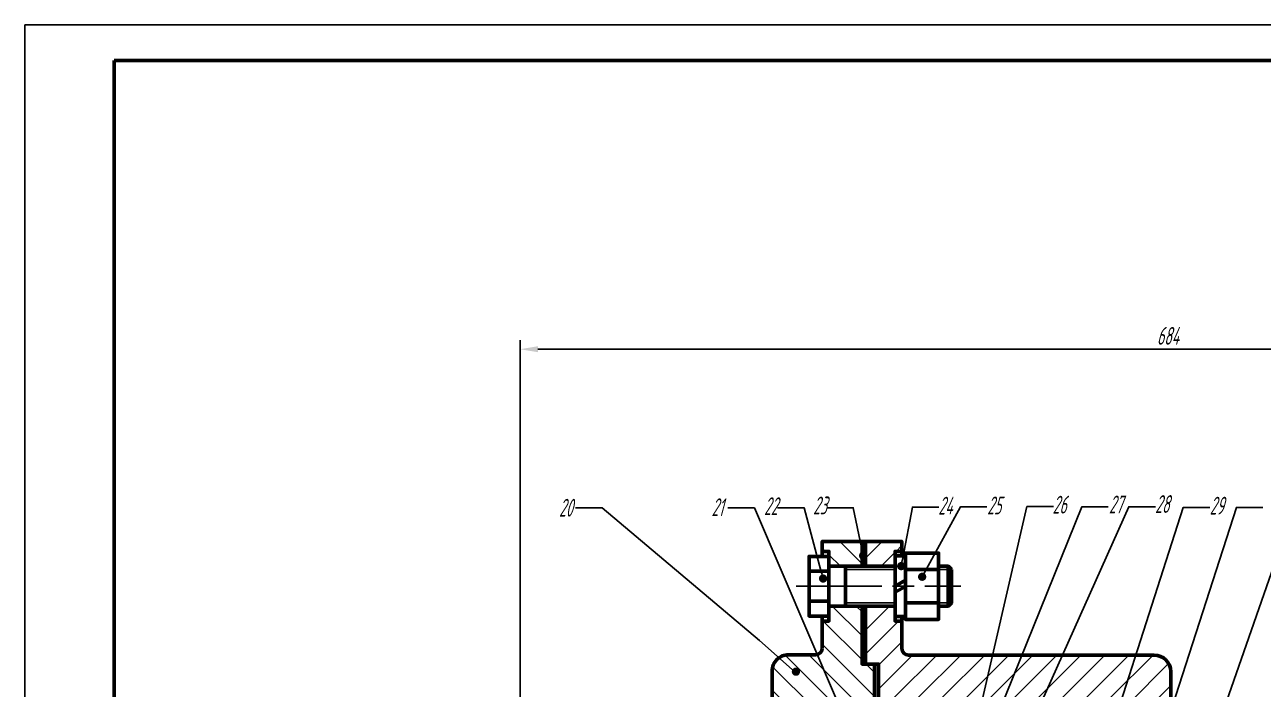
# Model space of a CAD drawing. Header units: millimetres. Extents: x 47 to 1236, y 39 to 880.
# Drawn here: x 47.3 to 394.3, y 694.2 to 880.3 of the extents above; entities that cross this region are included whole.
import ezdxf

# ---------------------------------------------------------------- set-up
doc = ezdxf.new("R2010")
doc.units = ezdxf.units.MM
doc.linetypes.add('ACAD_ISO08W100', pattern=[36, 24, -3, 6, -3])
doc.layers.get('Defpoints').update_dxf_attribs({"lineweight": 35})
for name, color, linetype, lineweight in [('01', 7, 'Continuous', 50), ('02', 3, 'Continuous', 25), ('中心线', 1, 'ACAD_ISO08W100', 35), ('剖面线', 6, 'Continuous', 35), ('尺寸', 4, 'Continuous', 25), ('粗实线', 7, 'Continuous', 50), ('细实线', 7, 'Continuous', 20)]:
    doc.layers.add(name, color=color, linetype=linetype, lineweight=lineweight)
doc.styles.add('工程字', font='gbenor.shx', dxfattribs={"width": 0.65, "oblique": 15, "height": 5, "bigfont": 'gbcbig.shx'})
doc.dimstyles.new('GB-5', dxfattribs={"dimtxt": 5, "dimasz": 5, "dimexe": 2.5, "dimexo": 1, "dimgap": 1.25, "dimtad": 1, "dimdec": 0, "dimdsep": 46, "dimtxsty": '工程字', "dimcen": 5, "dimadec": 0, "dimazin": 0, "dimtol": 1, "dimtm": 0.029, "dimtfac": 0.7, "dimtdec": 0, "dimtix": 1, "dimtmove": 0, "dimatfit": 3, "dimtzin": 0, "dimarcsym": 0})

# ---------------------------------------------------------------- blocks, each defined once
blk = doc.blocks.new('*D45')
at = {"layer": 'Defpoints', "color": 0, "transparency": 16777216}
for p in [(527.72, 789.45), (527.72, 572.62), (186.04, 467.02)]:
    blk.add_point(p, dxfattribs=at)
at = {"layer": '尺寸', "color": 0, "lineweight": -2, "transparency": 16777216}
for p, q in [((186.04, 468.02), (186.04, 791.95)), ((527.72, 573.62), (527.72, 791.95)), ((191.04, 789.45), (522.72, 789.45))]:
    blk.add_line(p, q, dxfattribs=at)
at = {"layer": '尺寸', "color": 0, "transparency": 16777216}
for points in [[(191.04, 790.28), (191.04, 788.62), (186.04, 789.45)], [(522.72, 790.28), (522.72, 788.62), (527.72, 789.45)]]:
    blk.add_solid(points, dxfattribs=at)
at = {"layer": '尺寸', "color": 0, "lineweight": 20, "transparency": 16777216, "insert": (367.55, 793.2), "char_height": 5, "width": 5.653, "attachment_point": 5, "style": '工程字'}
blk.add_mtext('684', dxfattribs=at)

msp = doc.modelspace()

# ---------------------------------------------------------------- hatches: boundary and pattern name
at = {"layer": '剖面线', "lineweight": 20}
h = msp.add_hatch(dxfattribs=at)
h.set_pattern_fill('ANSI31', color=256, scale=1.5, angle=90)
h.set_pattern_definition([(135, (-2345.199, -1236.9755), (-3.367596, -3.367596), [])])
h.paths.add_polyline_path([(285.383, 701.283), (281.851, 701.283), (281.851, 710.569), (281.851, 717.528), (272.585, 717.528), (272.585, 713.34), (270.724, 713.34), (270.724, 705.793, -0.3522176), (269.284, 703.946), (274.397, 691.997), (285.383, 691.997)])
h.paths.add_polyline_path([(272.963, 691.997), (274.397, 691.997), (269.284, 703.946, -0.0568433), (268.863, 703.897), (261.259, 703.897, 0.4154904), (256.64, 699.244), (256.639, 685.622, -0.3952135), (252.062, 680.647), (248.12, 680.647), (248.12, 674.133), (260.177, 674.133), (262.969, 674.133), (262.969, 673.202), (264.83, 673.202), (265.902, 671.361), (264.83, 669.5), (262.969, 669.5), (262.969, 668.569), (260.177, 668.569), (249.05, 668.569), (249.05, 662.075), (251.356, 662.075), (264.082, 662.075), (268.31, 662.075), (268.31, 687.319, -0.4148511)])
h.paths.add_polyline_path([(281.851, 733.086), (281.689, 733.909), (281.333, 735.635), (272.585, 735.635), (270.724, 735.635), (270.724, 732.843), (272.585, 732.843), (272.585, 728.655), (277.218, 728.655), (281.851, 728.655)])
h = msp.add_hatch(color=256, dxfattribs=at)
h.dxf.hatch_style = 1
h.paths.add_polyline_path([(282.782, 735.635), (281.851, 735.635), (281.851, 728.655), (282.782, 728.655)])
h.paths.add_polyline_path([(282.782, 710.569), (282.782, 717.528), (281.851, 717.528), (281.851, 710.569), (281.851, 701.283), (282.782, 701.283)])
h.paths.add_polyline_path([(282.782, 371.561), (281.851, 371.561), (281.851, 355.315), (282.782, 355.315)])
h.paths.add_polyline_path([(282.782, 344.188), (281.851, 344.188), (281.851, 339.07), (281.851, 337.209), (282.782, 337.209)])
h = msp.add_hatch(dxfattribs=at)
h.set_pattern_fill('ANSI31', color=256, scale=1.5)
h.set_pattern_definition([(45, (-2345.199, -1236.9755), (-3.367596, 3.367596), [])])
h.paths.add_polyline_path([(413.466, 638.478), (392.783, 638.478, -0.4171524), (390.922, 640.304), (390.806, 664.875, 0.4152894), (386.164, 669.343), (376.504, 669.343), (373.969, 662.075), (375.791, 662.075), (375.791, 658.353), (377.657, 658.353, -0.4135025), (379.514, 656.5), (379.514, 593.372, -0.414925), (377.657, 591.51), (375.776, 591.51), (375.776, 587.808), (357.447, 587.808), (357.447, 578.621), (361.665, 578.522), (374.39, 578.522, -0.4142136), (375.776, 577.136), (375.776, 574.82), (383.596, 574.818, -0.4142136), (385.453, 572.961), (385.453, 541.399), (388.447, 541.399), (396.147, 541.399), (396.147, 561.559), (396.147, 593.123, -0.4142136), (398.004, 594.98), (404.658, 594.98), (404.658, 598.682), (407.212, 598.682)])
h.paths.add_polyline_path([(423.008, 623.715, -0.4418075), (427.64, 628.801), (430.623, 628.801), (431.845, 638.478), (413.466, 638.478), (407.212, 598.682), (418.741, 598.682), (423.008, 598.682)])
h.paths.add_polyline_path([(453.016, 638.087), (456.718, 638.087), (456.718, 654.332), (448.363, 654.332), (448.363, 650.145), (446.522, 650.145), (446.54, 640.319, -0.4109748), (444.733, 638.478), (431.845, 638.478), (430.623, 628.801), (453.016, 628.801)])
h.paths.add_polyline_path([(376.504, 669.343), (372.994, 669.343, -0.4142136), (368.351, 673.986), (368.351, 688.155), (359.934, 662.075), (373.969, 662.075)])
h.paths.add_polyline_path([(368.351, 699.153, 0.4142136), (363.709, 703.795), (358.56, 703.795), (354.651, 691.625, -0.3263429), (357.462, 686.91), (357.462, 662.075), (359.934, 662.075), (368.351, 688.155)])
h.paths.add_polyline_path([(358.56, 703.795), (338.008, 703.795), (332.73, 691.997), (352.829, 691.997, -0.1009146), (354.651, 691.625)])
h.paths.add_polyline_path([(338.008, 703.795), (326.631, 703.795), (321.854, 691.997), (332.73, 691.997)])
h.paths.add_polyline_path([(326.631, 703.795), (318.453, 703.795), (315.733, 691.997), (321.854, 691.997)])
h.paths.add_polyline_path([(318.453, 703.795), (294.874, 703.795, -0.4110162), (292.998, 705.636), (292.998, 713.34), (291.137, 713.34), (291.137, 717.528), (282.782, 717.528), (282.782, 710.569), (282.782, 701.283), (285.383, 701.283), (285.383, 701.269), (286.504, 701.283), (286.504, 691.997), (315.733, 691.997)])
h.paths.add_polyline_path([(292.998, 735.635), (291.137, 735.635), (282.782, 735.635), (282.782, 728.655), (291.137, 728.655), (291.137, 731.548), (291.137, 732.843), (292.998, 732.843)])

# ---------------------------------------------------------------- linework, layer by layer
at = {"layer": '01'}
for p, q in [((1226.283, 870.311), (72.283, 870.311)), ((72.283, 870.311), (72.283, 49.311))]:
    msp.add_line(p, q, dxfattribs=at)
at = {"layer": '02'}
for p, q in [((1236.283, 880.311), (47.283, 880.311)), ((47.283, 880.311), (47.283, 39.311))]:
    msp.add_line(p, q, dxfattribs=at)
at = {"layer": '中心线', "lineweight": 25}
msp.add_lwpolyline([(263.435, 723.092), (309.523, 723.092)], dxfattribs=at)
at = {"layer": '尺寸', "lineweight": 25}
for points in [[(263.129, 699), (253.086, 707.92), (209.037, 745.072), (201.615, 745.072)], [(282.872, 672.204), (282.407, 673.276), (251.686, 745.072), (244.264, 745.072)], [(270.654, 726.345), (270.351, 727.477), (265.598, 745.072), (258.176, 745.072)], [(281.912, 732.776), (281.689, 733.909), (279.384, 745.072), (271.962, 745.072)], [(293.037, 729.852), (293.259, 730.985), (295.949, 745.243), (303.371, 745.243)], [(299.263, 726.739), (299.829, 727.771), (309.436, 745.285), (316.858, 745.285)], [(313.219, 681.097), (313.481, 682.23), (328.043, 745.39), (335.465, 745.39)], [(313.926, 672.391), (314.351, 673.463), (343.433, 745.299), (350.855, 745.299)], [(320.742, 665.166), (321.207, 666.238), (356.599, 745.355), (364.042, 745.355)], [(343.527, 657.029), (343.891, 658.121), (371.841, 745.146), (379.263, 745.146)], [(356.126, 650.315), (356.49, 651.407), (386.746, 745.146), (394.168, 745.146)], [(372.953, 659.173), (373.337, 660.265), (402.945, 745.146), (410.368, 745.146)]]:
    msp.add_lwpolyline(points, dxfattribs=at)
at = {"layer": '尺寸', "lineweight": 0, "transparency": 33554559}
for points in [[(281.184, 732.27), (281.063, 732.007), (282.155, 731.643)], [(282.155, 731.643), (281.386, 732.513), (281.184, 732.27)], [(281.629, 732.675), (282.155, 731.643), (281.386, 732.513)], [(281.912, 732.776), (281.629, 732.675), (282.155, 731.643)], [(282.155, 731.643), (282.215, 732.796), (281.912, 732.776)], [(282.519, 732.736), (282.155, 731.643), (282.215, 732.796)], [(282.782, 732.614), (282.519, 732.736), (282.155, 731.643)], [(282.155, 731.643), (283.024, 732.412), (282.782, 732.614)], [(283.186, 732.169), (282.155, 731.643), (283.024, 732.412)], [(283.287, 731.866), (283.186, 732.169), (282.155, 731.643)], [(281.063, 732.007), (282.155, 731.643), (281.002, 731.704)], [(282.155, 731.643), (281.002, 731.704), (281.022, 731.401)], [(281.022, 731.401), (281.123, 731.118), (282.155, 731.643)], [(281.123, 731.118), (282.155, 731.643), (281.285, 730.875)], [(282.155, 731.643), (281.285, 730.875), (281.507, 730.673)], [(281.507, 730.673), (281.791, 730.531), (282.155, 731.643)], [(281.791, 730.531), (282.155, 731.643), (282.094, 730.491)], [(282.155, 731.643), (282.094, 730.491), (282.397, 730.511)], [(282.155, 731.643), (283.307, 731.583), (283.287, 731.866)], [(282.397, 730.511), (282.68, 730.612), (282.155, 731.643)], [(282.68, 730.612), (282.155, 731.643), (282.923, 730.774)], [(282.155, 731.643), (282.923, 730.774), (283.125, 730.996)], [(283.125, 730.996), (283.247, 731.279), (282.155, 731.643)], [(283.247, 731.279), (282.155, 731.643), (283.307, 731.583)], [(291.682, 728.922), (291.661, 728.618), (292.814, 728.699)], [(291.661, 728.618), (292.814, 728.699), (291.722, 728.315)], [(292.814, 728.699), (291.783, 729.205), (291.682, 728.922)], [(292.814, 728.699), (291.722, 728.315), (291.864, 728.052)], [(291.944, 729.468), (292.814, 728.699), (291.783, 729.205)], [(291.864, 728.052), (292.066, 727.83), (292.814, 728.699)], [(292.167, 729.67), (291.944, 729.468), (292.814, 728.699)], [(292.066, 727.83), (292.814, 728.699), (292.329, 727.668)], [(292.814, 728.699), (292.45, 729.812), (292.167, 729.67)], [(292.814, 728.699), (292.329, 727.668), (292.612, 727.567)], [(292.733, 729.872), (292.814, 728.699), (292.45, 729.812)], [(292.612, 727.567), (292.915, 727.547), (292.814, 728.699)], [(293.037, 729.852), (292.733, 729.872), (292.814, 728.699)], [(292.814, 728.699), (293.32, 729.751), (293.037, 729.852)], [(293.583, 729.589), (292.814, 728.699), (293.32, 729.751)], [(293.785, 729.367), (293.583, 729.589), (292.814, 728.699)], [(292.814, 728.699), (293.926, 729.084), (293.785, 729.367)], [(293.987, 728.8), (292.814, 728.699), (293.926, 729.084)], [(293.967, 728.497), (293.987, 728.8), (292.814, 728.699)], [(292.915, 727.547), (292.814, 728.699), (293.198, 727.607)], [(292.814, 728.699), (293.198, 727.607), (293.481, 727.749)], [(293.481, 727.749), (293.704, 727.951), (292.814, 728.699)], [(293.704, 727.951), (292.814, 728.699), (293.866, 728.214)], [(292.814, 728.699), (293.866, 728.214), (293.967, 728.497)], [(269.825, 725.536), (270.958, 725.232), (269.785, 725.232)], [(270.958, 725.232), (269.785, 725.232), (269.825, 724.929)], [(269.946, 725.819), (269.825, 725.536), (270.958, 725.232)], [(269.825, 724.929), (269.946, 724.646), (270.958, 725.232)], [(270.958, 725.232), (270.128, 726.062), (269.946, 725.819)], [(269.946, 724.646), (270.958, 725.232), (270.128, 724.403)], [(270.371, 726.244), (270.958, 725.232), (270.128, 726.062)], [(270.958, 725.232), (270.128, 724.403), (270.371, 724.221)], [(270.654, 726.345), (270.371, 726.244), (270.958, 725.232)], [(270.371, 724.221), (270.654, 724.12), (270.958, 725.232)], [(270.958, 725.232), (270.958, 726.385), (270.654, 726.345)], [(270.654, 724.12), (270.958, 725.232), (270.958, 724.08)], [(271.241, 726.345), (270.958, 725.232), (270.958, 726.385)], [(271.524, 726.244), (271.241, 726.345), (270.958, 725.232)], [(270.958, 725.232), (271.767, 726.062), (271.524, 726.244)], [(271.949, 725.819), (270.958, 725.232), (271.767, 726.062)], [(272.07, 725.536), (271.949, 725.819), (270.958, 725.232)], [(270.958, 725.232), (272.11, 725.232), (272.07, 725.536)], [(271.261, 724.12), (271.524, 724.221), (270.958, 725.232)], [(271.524, 724.221), (270.958, 725.232), (271.767, 724.423)], [(270.958, 725.232), (271.767, 724.423), (271.949, 724.646)], [(271.949, 724.646), (272.07, 724.929), (270.958, 725.232)], [(272.07, 724.929), (270.958, 725.232), (272.11, 725.232)], [(270.958, 725.232), (270.958, 724.08), (271.261, 724.12)], [(297.584, 726.011), (298.697, 725.728), (297.544, 725.708)], [(298.697, 725.728), (297.544, 725.708), (297.584, 725.404)], [(297.686, 726.294), (297.584, 726.011), (298.697, 725.728)], [(297.584, 725.404), (297.706, 725.121), (298.697, 725.728)], [(298.697, 725.728), (297.868, 726.537), (297.686, 726.294)], [(297.706, 725.121), (298.697, 725.728), (297.908, 724.899)], [(298.11, 726.719), (298.697, 725.728), (297.868, 726.537)], [(298.697, 725.728), (297.908, 724.899), (298.151, 724.717)], [(298.373, 726.84), (298.11, 726.719), (298.697, 725.728)], [(298.151, 724.717), (298.434, 724.595), (298.697, 725.728)], [(298.697, 725.728), (298.677, 726.881), (298.373, 726.84)], [(298.434, 724.595), (298.697, 725.728), (298.737, 724.575)], [(298.98, 726.86), (298.697, 725.728), (298.677, 726.881)], [(299.263, 726.739), (298.98, 726.86), (298.697, 725.728)], [(298.697, 725.728), (299.506, 726.557), (299.263, 726.739)], [(299.688, 726.335), (298.697, 725.728), (299.506, 726.557)], [(299.809, 726.051), (299.688, 726.335), (298.697, 725.728)], [(298.697, 725.728), (299.87, 725.748), (299.809, 726.051)], [(299.829, 725.445), (298.697, 725.728), (299.87, 725.748)], [(298.697, 725.728), (298.737, 724.575), (299.02, 724.616)], [(299.02, 724.616), (299.304, 724.737), (298.697, 725.728)], [(299.304, 724.737), (298.697, 725.728), (299.546, 724.919)], [(298.697, 725.728), (299.546, 724.919), (299.728, 725.162)], [(299.728, 725.162), (299.829, 725.445), (298.697, 725.728)], [(263.328, 699.139), (262.195, 699.341), (262.175, 699.038)], [(262.175, 699.038), (262.235, 698.755), (263.328, 699.139)], [(262.276, 699.624), (263.328, 699.139), (262.195, 699.341)], [(262.235, 698.755), (263.328, 699.139), (262.377, 698.471)], [(262.458, 699.887), (262.276, 699.624), (263.328, 699.139)], [(263.328, 699.139), (262.377, 698.471), (262.579, 698.249)], [(263.328, 699.139), (262.68, 700.089), (262.458, 699.887)], [(262.579, 698.249), (262.842, 698.087), (263.328, 699.139)], [(262.943, 700.231), (263.328, 699.139), (262.68, 700.089)], [(262.842, 698.087), (263.328, 699.139), (263.125, 698.006)], [(263.247, 700.292), (262.943, 700.231), (263.328, 699.139)], [(263.328, 699.139), (263.125, 698.006), (263.429, 697.986)], [(263.328, 699.139), (263.53, 700.292), (263.247, 700.292)], [(263.833, 700.19), (263.328, 699.139), (263.53, 700.292)], [(264.076, 700.029), (263.833, 700.19), (263.328, 699.139)], [(263.328, 699.139), (264.278, 699.806), (264.076, 700.029)], [(264.42, 699.543), (263.328, 699.139), (264.278, 699.806)], [(264.501, 699.24), (264.42, 699.543), (263.328, 699.139)], [(263.328, 699.139), (264.48, 698.937), (264.501, 699.24)], [(264.217, 698.39), (264.379, 698.653), (263.328, 699.139)], [(264.379, 698.653), (263.328, 699.139), (264.48, 698.937)], [(263.429, 697.986), (263.732, 698.047), (263.328, 699.139)], [(263.732, 698.047), (263.328, 699.139), (263.995, 698.188)], [(263.328, 699.139), (263.995, 698.188), (264.217, 698.39)]]:
    msp.add_solid(points, dxfattribs=at)
at = {"layer": '粗实线', "lineweight": 50}
for p, q in [((281.851, 735.635), (281.851, 728.655)), ((282.782, 728.655), (282.782, 735.635)), ((291.137, 723.092), (294.03, 724.762)), ((291.137, 721.37), (294.03, 723.041)), ((261.273, 703.897), (268.863, 703.897)), ((294.86, 703.795), (363.709, 703.795)), ((256.64, 699.244), (256.639, 685.534)), ((368.351, 699.153), (368.351, 673.986))]:
    msp.add_line(p, q, dxfattribs=at)
for points in [[(270.724, 734.704), (270.724, 731.447), (270.724, 735.635), (272.585, 735.635), (281.851, 735.635), (291.137, 735.635), (292.998, 735.635), (292.998, 732.843), (291.137, 732.843)], [(267.002, 718.924), (272.585, 718.924), (272.585, 713.34), (272.585, 732.377)], [(272.585, 723.092), (272.585, 732.843), (270.724, 732.843)], [(292.998, 731.548), (292.998, 732.843), (291.137, 732.843), (291.137, 713.34), (292.998, 713.34), (292.998, 705.636)], [(294.03, 723.092), (294.03, 732.377), (303.316, 732.377), (303.316, 713.806), (294.03, 713.806), (294.03, 732.377)], [(303.316, 732.377), (303.316, 727.745), (294.03, 727.745)], [(291.137, 717.528), (277.218, 717.528), (277.218, 728.655), (272.585, 728.655), (272.585, 723.092), (272.585, 731.447), (267.002, 731.447), (267.002, 714.736), (272.585, 714.736)], [(272.585, 731.447), (272.585, 727.279), (267.002, 727.279)], [(277.218, 728.655), (291.137, 728.655)], [(291.137, 723.092), (291.137, 731.548), (294.03, 731.548), (294.03, 714.635), (291.137, 714.635)], [(303.316, 728.655), (306.007, 728.655)], [(303.316, 718.459), (294.03, 718.459)], [(285.383, 701.269), (281.851, 701.283), (281.851, 710.569), (281.851, 717.528), (272.585, 717.528)], [(282.782, 701.283), (282.782, 710.569), (282.782, 717.528)], [(306.007, 717.528), (303.316, 717.528)], [(270.724, 713.806), (270.724, 714.736), (270.724, 705.793)], [(272.585, 713.34), (270.724, 713.34)], [(292.998, 713.34), (292.998, 714.635)], [(286.504, 695.335), (286.504, 691.997), (286.504, 701.283), (285.383, 701.269), (285.383, 691.983)]]:
    msp.add_lwpolyline(points, dxfattribs=at)
msp.add_lwpolyline([(306.937, 727.745), (306.937, 718.459), (306.007, 717.528), (306.007, 728.655)], close=True, dxfattribs=at)
for centre, radius, start, end in [((268.856, 705.766), 1.869, 270.22341, 359.15041), ((294.867, 705.664), 1.869, 180.84959, 269.77659), ((261.266, 699.271), 4.626, 89.91205, 180.33761), ((363.709, 699.153), 4.643, 0, 90)]:
    msp.add_arc(centre, radius, start, end, dxfattribs=at)
at = {"layer": '细实线', "lineweight": 25}
for points in [[(277.218, 728.655), (277.218, 727.745), (291.137, 727.745)], [(306.937, 727.745), (303.316, 727.745)], [(277.218, 717.528), (277.218, 718.459), (291.137, 718.459)], [(306.937, 718.459), (303.316, 718.459)]]:
    msp.add_lwpolyline(points, dxfattribs=at)

# ---------------------------------------------------------------- texts
at = {"layer": '尺寸', "lineweight": 20, "char_height": 5, "attachment_point": 1, "style": '工程字'}
for s, insert in [('20', (196.945, 747.57)), ('21', (239.68, 747.71)), ('22', (254.373, 747.983)), ('23', (268.137, 748.205)), ('24', (303.216, 748.15)), ('25', (316.926, 748.204)), ('26', (335.235, 748.424)), ('27', (351.015, 748.479)), ('28', (363.958, 748.591)), ('29', (379.243, 748.151))]:
    msp.add_mtext_dynamic_manual_height_columns(s, width=11.14604, gutter_width=12.5, heights=[0], dxfattribs=dict(at, insert=insert))

# ---------------------------------------------------------------- dimensions: what is measured, and where the dimension line sits
at = {"layer": '尺寸', "lineweight": 20}
dim = msp.add_linear_dim(base=(527.722, 789.45), p1=(186.04, 467.022), p2=(527.722, 572.623), text='684', dimstyle='GB-5', override={"dimpost": '%%c<>'}, dxfattribs=at)
dim.commit()
dim.dimension.update_dxf_attribs({"geometry": '*D45', "text_midpoint": (367.554, 789.45), "dimtype": 160})

doc.saveas('drawing.dxf')
